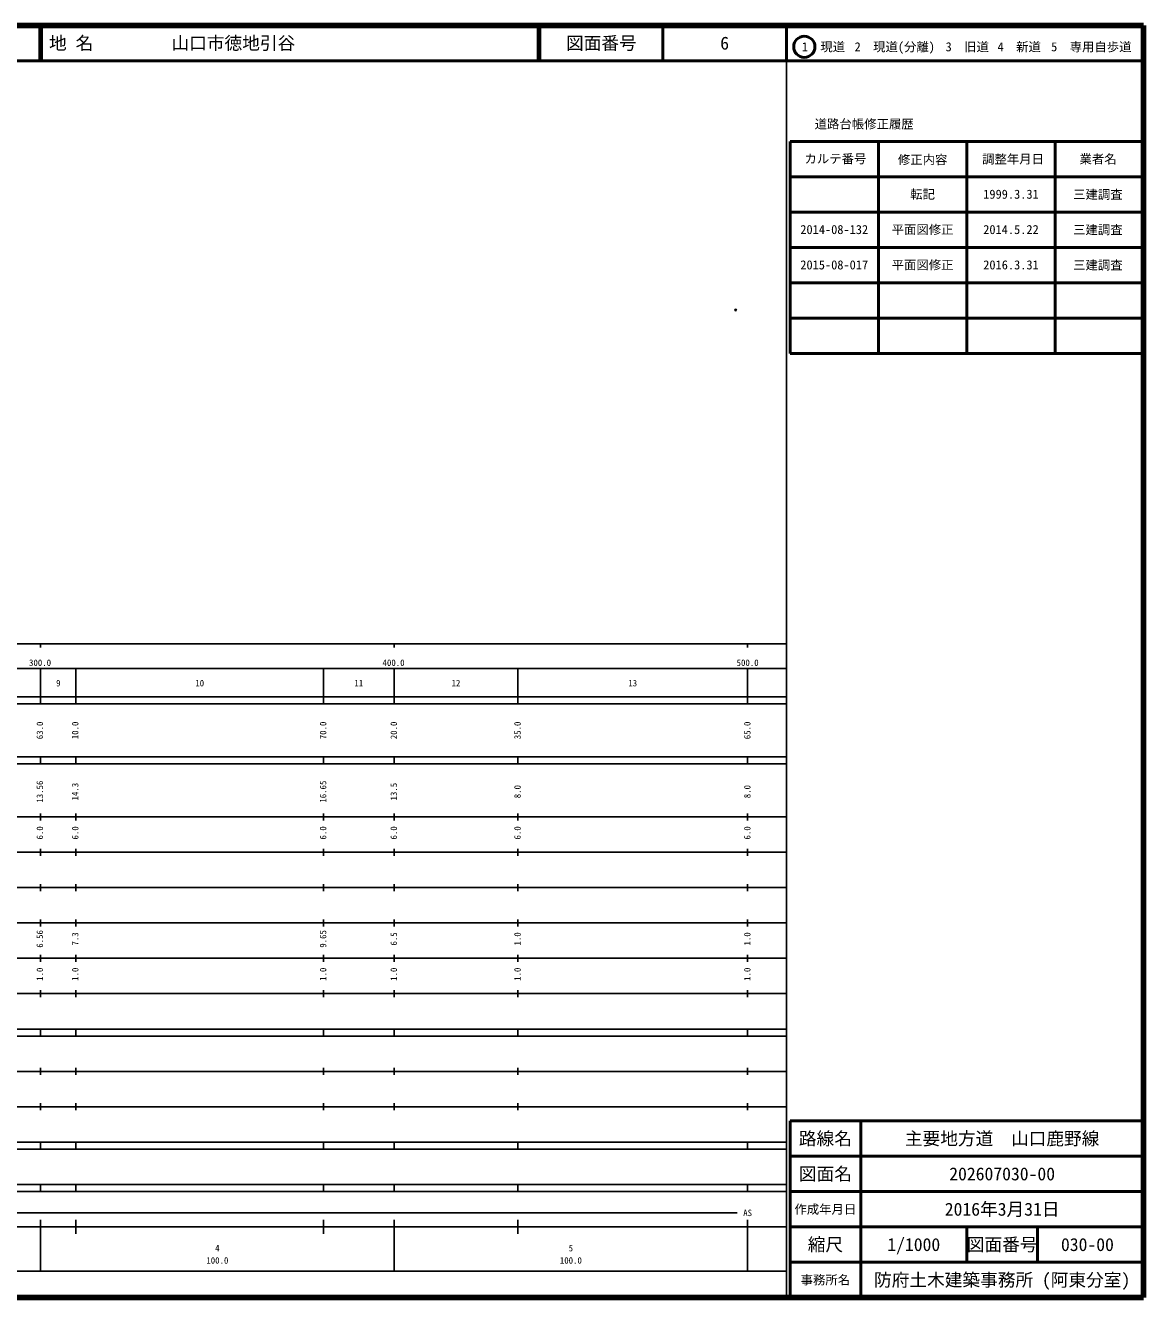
# Model space of a CAD drawing. Units: millimetres on the paper. Extents: x 40 to 680, y 20 to 380.
# Drawn here: x 363.7 to 680, y 20 to 380 of the extents above; entities that cross this region are included whole.
import ezdxf
from ezdxf.enums import TextEntityAlignment as Align

# ---------------------------------------------------------------- set-up
doc = ezdxf.new("R2010")
doc.units = ezdxf.units.MM
doc.header["$PDMODE"] = 32
doc.header["$PDSIZE"] = 0.5
doc.layers.add('M-OTRS', color=6, linetype='Continuous')
doc.layers.add('M-TTL-TXT', color=7, linetype='Continuous')
for name, color, linetype, lineweight in [('M-TTL', 2, 'Continuous', 140), ('M-TTL-BAND', 7, 'Continuous', 25), ('M-TTL-FRAM', 2, 'Continuous', 50), ('M-TTL-LINE', 7, 'Continuous', 50)]:
    doc.layers.add(name, color=color, linetype=linetype, lineweight=lineweight)
doc.styles.add('ＭＳ ゴシック', font='')
doc.styles.get('ＭＳ ゴシック').set_extended_font_data('MS Gothic')

msp = doc.modelspace()

# ---------------------------------------------------------------- linework, layer by layer
at = {"layer": 'M-OTRS'}
msp.add_point((564.615, 299.461), dxfattribs=at)
at = {"layer": 'M-TTL'}
for p, q in [((680, 380), (40, 380)), ((680, 20), (680, 380)), ((40, 20), (680, 20))]:
    msp.add_line(p, q, dxfattribs=at)
at = {"layer": 'M-TTL-BAND'}
for p, q in [((579, 20), (579, 370)), ((40, 205), (579, 205)), ((368, 205), (368, 204)), ((468, 205), (468, 204)), ((568, 205), (568, 204)), ((68, 198), (579, 198)), ((368, 188), (368, 198)), ((378, 188), (378, 198)), ((448, 188), (448, 198)), ((468, 188), (468, 198)), ((503, 188), (503, 198)), ((568, 188), (568, 198)), ((40, 190), (579, 190)), ((40, 188), (579, 188)), ((40, 173), (579, 173)), ((368, 171), (368, 173)), ((378, 171), (378, 173)), ((448, 171), (448, 173)), ((468, 171), (468, 173)), ((503, 171), (503, 173)), ((568, 171), (568, 173)), ((40, 171), (579, 171)), ((40, 156), (579, 156)), ((368, 155), (368, 157)), ((378, 155), (378, 157)), ((448, 155), (448, 157)), ((468, 155), (468, 157)), ((503, 155), (503, 157)), ((568, 155), (568, 157)), ((46, 146), (579, 146)), ((368, 145), (368, 147)), ((378, 145), (378, 147)), ((448, 145), (448, 147)), ((468, 145), (468, 147)), ((503, 145), (503, 147)), ((568, 145), (568, 147)), ((368, 135), (368, 137)), ((378, 135), (378, 137)), ((448, 135), (448, 137)), ((468, 135), (468, 137)), ((503, 135), (503, 137)), ((568, 135), (568, 137)), ((52, 136), (579, 136)), ((46, 126), (579, 126)), ((368, 125), (368, 127)), ((378, 125), (378, 127)), ((448, 125), (448, 127)), ((468, 125), (468, 127)), ((503, 125), (503, 127)), ((568, 125), (568, 127)), ((52, 116), (579, 116)), ((368, 115), (368, 117)), ((378, 115), (378, 117)), ((448, 115), (448, 117)), ((468, 115), (468, 117)), ((503, 115), (503, 117)), ((568, 115), (568, 117)), ((46, 106), (579, 106)), ((368, 105), (368, 107)), ((378, 105), (378, 107)), ((448, 105), (448, 107)), ((468, 105), (468, 107)), ((503, 105), (503, 107)), ((568, 105), (568, 107)), ((40, 96), (579, 96)), ((40, 94), (579, 94)), ((368, 94), (368, 96)), ((378, 94), (378, 96)), ((448, 94), (448, 96)), ((468, 94), (468, 96)), ((503, 94), (503, 96)), ((568, 94), (568, 96)), ((49, 84), (579, 84)), ((368, 83), (368, 85)), ((378, 83), (378, 85)), ((448, 83), (448, 85)), ((468, 83), (468, 85)), ((503, 83), (503, 85)), ((568, 83), (568, 85)), ((40, 74), (579, 74)), ((368, 73), (368, 75)), ((378, 73), (378, 75)), ((448, 73), (448, 75)), ((468, 73), (468, 75)), ((503, 73), (503, 75)), ((568, 73), (568, 75)), ((40, 64), (579, 64)), ((40, 62), (579, 62)), ((368, 62), (368, 64)), ((378, 62), (378, 64)), ((448, 62), (448, 64)), ((468, 62), (468, 64)), ((503, 62), (503, 64)), ((568, 62), (568, 64)), ((40, 52), (579, 52)), ((368, 50), (368, 52)), ((378, 50), (378, 52)), ((448, 50), (448, 52)), ((468, 50), (468, 52)), ((503, 50), (503, 52)), ((568, 50), (568, 52)), ((40, 50), (579, 50)), ((71, 44), (565, 44)), ((40, 40), (579, 40)), ((368, 27.5), (368, 42)), ((378, 38), (378, 42)), ((448, 38), (448, 42)), ((468, 27.5), (468, 42)), ((503, 38), (503, 42)), ((568, 27.5), (568, 42)), ((68, 27.5), (579, 27.5))]:
    msp.add_line(p, q, dxfattribs=at)
at = {"layer": 'M-TTL-FRAM'}
for p, q in [((580, 347.197), (580, 287.197)), ((580, 347.197), (680, 347.197)), ((580, 287.197), (680, 287.197)), ((680, 70), (580, 70)), ((580, 70), (580, 20))]:
    msp.add_line(p, q, dxfattribs=at)
at = {"layer": 'M-TTL-LINE'}
for p, q in [((367.75, 380), (367.75, 370)), ((368.25, 380), (368.25, 370)), ((508.747, 380), (508.747, 370)), ((509.247, 380), (509.247, 370)), ((543.997, 380), (543.997, 370)), ((579, 380), (579, 370)), ((40, 370), (680, 370)), ((605, 347.197), (605, 287.197)), ((630, 347.197), (630, 287.197)), ((655, 347.197), (655, 287.197)), ((580, 337.197), (680, 337.197)), ((580, 327.197), (680, 327.197)), ((580, 317.197), (680, 317.197)), ((580, 307.197), (680, 307.197)), ((580, 297.197), (680, 297.197)), ((600, 70), (600, 20)), ((680, 60), (580, 60)), ((680, 50), (580, 50)), ((680, 40), (580, 40)), ((630, 40), (630, 30)), ((650, 40), (650, 30)), ((680, 30), (580, 30))]:
    msp.add_line(p, q, dxfattribs=at)
msp.add_circle((584.031, 373.958), 3, dxfattribs=at)

# ---------------------------------------------------------------- texts
at = {"layer": 'M-TTL-BAND', "style": 'ＭＳ ゴシック'}
for s, p in [('300.0', (367.844, 198.195)), ('400.0', (467.844, 198.195)), ('500.0', (568, 198.195)), ('9', (373, 192.405)), ('10', (413, 192.405)), ('11', (458, 192.405)), ('12', (485.5, 192.405)), ('13', (535.5, 192.405)), ('AS', (568, 42.5)), ('4', (418, 32.523)), ('5', (518, 32.523)), ('100.0', (418, 29.033)), ('100.0', (518, 29.033))]:
    msp.add_text(s, height=1.833, dxfattribs=at).set_placement(p, align=Align.BOTTOM_CENTER)
for s, p in [('63.0', (369.242, 180.5)), ('10.0', (379.242, 180.5)), ('70.0', (449.362, 180.5)), ('20.0', (469.362, 180.5)), ('35.0', (504.362, 180.5)), ('65.0', (569.362, 180.5)), ('13.56', (369.242, 163.174)), ('16.65', (449.362, 163.174)), ('14.3', (379.242, 163.174)), ('13.5', (469.362, 163.174)), ('8.0', (504.362, 163.174)), ('8.0', (569.362, 163.174)), ('6.0', (369.242, 151.5)), ('6.0', (379.242, 151.5)), ('6.0', (449.362, 151.5)), ('6.0', (469.362, 151.5)), ('6.0', (504.362, 151.5)), ('6.0', (569.362, 151.5)), ('6.56', (369.242, 121.5)), ('7.3', (379.242, 121.5)), ('9.65', (449.362, 121.5)), ('6.5', (469.362, 121.5)), ('1.0', (504.362, 121.5)), ('1.0', (569.362, 121.5)), ('1.0', (369.242, 111.5)), ('1.0', (379.242, 111.5)), ('1.0', (449.362, 111.5)), ('1.0', (469.362, 111.5)), ('1.0', (504.362, 111.5)), ('1.0', (569.362, 111.5))]:
    msp.add_text(s, height=1.833, rotation=90, dxfattribs=at).set_placement(p, align=Align.BOTTOM_CENTER)
at = {"layer": 'M-TTL-TXT', "style": 'ＭＳ ゴシック'}
for s, p in [('地 名', (370.38, 375)), ('山口市徳地引谷', (405.024, 375))]:
    msp.add_text(s, height=3.666, dxfattribs=at).set_placement(p, align=Align.MIDDLE_LEFT)
for s, height, p in [('図面番号', 3.666, (526.622, 375)), ('6', 3.666, (561.497, 375)), ('1\u3000現道', 2.566, (589.448, 373.958)), ('2\u3000現道(分離)', 2.566, (609.619, 373.958)), ('3\u3000旧道', 2.566, (630.121, 373.958)), ('4\u3000新道', 2.566, (644.824, 373.958)), ('5\u3000専用自歩道', 2.566, (665.228, 373.958)), ('道路台帳修正履歴', 2.566, (600.968, 352.113)), ('カルテ番号', 2.566, (592.839, 342.277)), ('修正内容', 2.566, (617.509, 342.023)), ('調整年月日', 2.566, (643.089, 342.197)), ('業者名', 2.566, (667.134, 342.197)), ('転記', 2.566, (617.5, 332.245)), ('1999.3.31', 2.566, (642.5, 332.245)), ('三建調査', 2.566, (667.077, 332.189)), ('2014-08-132', 2.566, (592.5, 322.245)), ('平面図修正', 2.566, (617.5, 322.245)), ('2014.5.22', 2.566, (642.5, 322.245)), ('三建調査', 2.566, (667.077, 322.189)), ('2015-08-017', 2.566, (592.5, 312.245)), ('平面図修正', 2.566, (617.5, 312.245)), ('2016.3.31', 2.566, (642.5, 312.245)), ('三建調査', 2.566, (667.077, 312.189)), ('路線名', 3.666, (590, 65)), ('路線名', 3.666, (590, 65)), ('主要地方道\u3000山口鹿野線', 3.666, (640, 65)), ('図面名', 3.666, (590, 55)), ('図面名', 3.666, (590, 55)), ('202607030-00', 3.666, (640, 55)), ('2016年3月31日', 3.666, (640, 45)), ('作成年月日', 2.566, (590, 45)), ('作成年月日', 2.566, (590, 45)), ('縮尺', 3.666, (590, 35)), ('縮尺', 3.666, (590, 35)), ('1/1000', 3.666, (615, 35)), ('図面番号', 3.666, (640, 35)), ('図面番号', 3.666, (640, 35)), ('030-00', 3.666, (664.125, 35)), ('事務所名', 2.566, (590, 25)), ('事務所名', 2.566, (590, 25)), ('防府土木建築事務所 (阿東分室)', 3.666, (640, 25))]:
    msp.add_text(s, height=height, dxfattribs=at).set_placement(p, align=Align.MIDDLE_CENTER)

doc.saveas('drawing.dxf')
